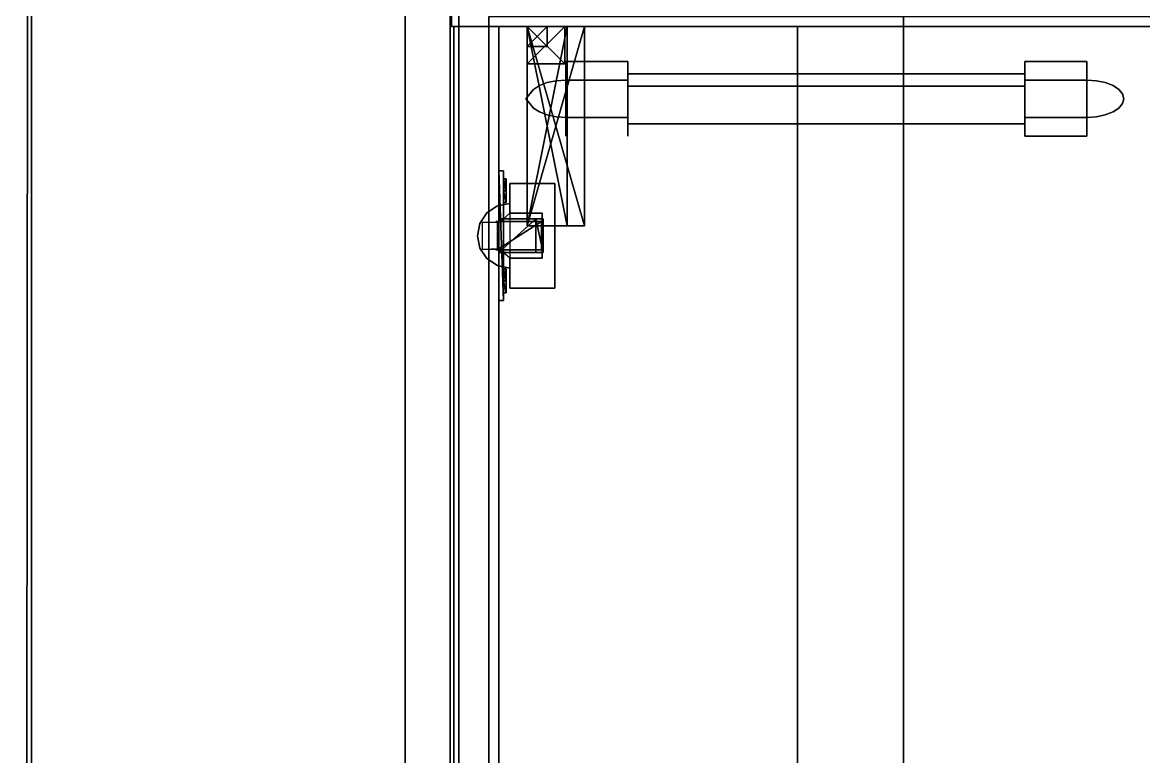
# Model space of a CAD drawing. Extents: x 0 to 7800, y -5130 to 1.
# Drawn here: x 0 to 450.1, y -3252.2 to -2957.3 of the extents above; entities that cross this region are included whole.
import ezdxf

# ---------------------------------------------------------------- set-up
doc = ezdxf.new("R2010")
doc.units = 0
for name, color, linetype in [('LAYER0', 7, 'CONTINUOUS'), ('LAYER780', 7, 'CONTINUOUS'), ('LAYER814', 253, 'CONTINUOUS'), ('LAYER877', 253, 'CONTINUOUS'), ('LAYER879', 7, 'CONTINUOUS'), ('LAYER888', 2, 'CONTINUOUS'), ('LAYER889', 7, 'CONTINUOUS'), ('LAYER890', 253, 'CONTINUOUS'), ('LAYER891', 253, 'CONTINUOUS'), ('LAYER892', 253, 'CONTINUOUS'), ('LAYER893', 253, 'CONTINUOUS'), ('LAYER894', 253, 'CONTINUOUS'), ('LAYER895', 253, 'CONTINUOUS'), ('LAYER897', 7, 'CONTINUOUS'), ('LAYER898', 7, 'CONTINUOUS'), ('LAYER899', 7, 'CONTINUOUS'), ('LAYER900', 28, 'CONTINUOUS'), ('LAYER901', 253, 'CONTINUOUS'), ('LAYER904', 253, 'CONTINUOUS'), ('LAYER905', 254, 'CONTINUOUS'), ('LAYER908', 2, 'CONTINUOUS')]:
    doc.layers.add(name, color=color, linetype=linetype)

msp = doc.modelspace()

# ---------------------------------------------------------------- linework, layer by layer
at = {"layer": 'LAYER0'}
for points, invisible_edges in [([(3.6928, -1555.002, -5), (1412.693, -4773.002, -5), (0.0028, -4773.002, -5), (3.6928, -1555.002, -5)], 1), ([(3.6928, -1555.002), (0.0028, -4773.002, -5), (0.0028, -4773.002), (3.6928, -1555.002)], 1), ([(0.0028, -4773.002, -5), (3.6928, -1555.002), (3.6928, -1555.002, -5), (0.0028, -4773.002, -5)], 1), ([(1412.693, -4773.002), (3.6928, -1555.002), (0.0028, -4773.002), (1412.693, -4773.002)], 1), ([(1412.693, -4773.002, -5), (3.6928, -1555.002, -5), (1025.693, -1555.002, -5), (1412.693, -4773.002, -5)], 5), ([(3.6928, -1555.002), (1412.693, -4773.002), (1025.693, -1555.002), (3.6928, -1555.002)], 3)]:
    msp.add_3dface(points, dxfattribs=dict(at, invisible_edges=invisible_edges))
at = {"layer": 'LAYER780'}
for points, invisible_edges in [([(153.6928, -2660.002), (3.6928, -4773.002), (3.6928, -2660.002), (153.6928, -2660.002)], 1), ([(3.6928, -4773.002), (153.6928, -2660.002), (153.6928, -4623.002), (3.6928, -4773.002)], 5), ([(3.6928, -2660.002, 2657), (3.6928, -4773.002), (3.6928, -4773.002, 2657), (3.6928, -2660.002, 2657)], 1), ([(3.6928, -4773.002), (3.6928, -2660.002, 2657), (3.6928, -2660.002), (3.6928, -4773.002)], 1), ([(3.6928, -4773.002, 2657), (153.6928, -4623.002, 2657), (3.6928, -2660.002, 2657), (3.6928, -4773.002, 2657)], 3), ([(153.6928, -2660.002, 2657), (3.6928, -2660.002, 2657), (153.6928, -4623.002, 2657), (153.6928, -2660.002, 2657)], 2), ([(153.6928, -2660.002), (153.6928, -4623.002, 2657), (153.6928, -4623.002), (153.6928, -2660.002)], 1), ([(153.6928, -4623.002, 2657), (153.6928, -2660.002), (153.6928, -2660.002, 2657), (153.6928, -4623.002, 2657)], 1)]:
    msp.add_3dface(points, dxfattribs=dict(at, invisible_edges=invisible_edges))
at = {"layer": 'LAYER814', "invisible_edges": 1}
for points in [[(153.6948, -2923, 450), (153.6948, -4173), (153.6948, -4173, 450), (153.6948, -2923, 450)], [(153.6948, -4173), (153.6948, -2923, 450), (153.6948, -2923), (153.6948, -4173)], [(171.6948, -2923), (153.6948, -4173), (153.6948, -2923), (171.6948, -2923)], [(153.6948, -4173), (171.6948, -2923), (171.6948, -4173), (153.6948, -4173)], [(171.6948, -4173, 450), (153.6948, -2923, 450), (153.6948, -4173, 450), (171.6948, -4173, 450)], [(153.6948, -2923, 450), (171.6948, -4173, 450), (171.6948, -2923, 450), (153.6948, -2923, 450)], [(171.6948, -2923), (171.6948, -4173, 450), (171.6948, -4173), (171.6948, -2923)], [(171.6948, -4173, 450), (171.6948, -2923), (171.6948, -2923, 450), (171.6948, -4173, 450)]]:
    msp.add_3dface(points, dxfattribs=at)
at = {"layer": 'LAYER877', "invisible_edges": 1}
for points in [[(153.6948, -2923, 850), (153.6948, -4605, 450), (153.6948, -4605, 850), (153.6948, -2923, 850)], [(153.6948, -4605, 450), (153.6948, -2923, 850), (153.6948, -2923, 450), (153.6948, -4605, 450)], [(171.6948, -2923, 450), (153.6948, -4605, 450), (153.6948, -2923, 450), (171.6948, -2923, 450)], [(153.6948, -4605, 450), (171.6948, -2923, 450), (171.6948, -4605, 450), (153.6948, -4605, 450)], [(171.6948, -4605, 850), (153.6948, -2923, 850), (153.6948, -4605, 850), (171.6948, -4605, 850)], [(153.6948, -2923, 850), (171.6948, -4605, 850), (171.6948, -2923, 850), (153.6948, -2923, 850)], [(171.6948, -2923, 450), (171.6948, -4605, 850), (171.6948, -4605, 450), (171.6948, -2923, 450)], [(171.6948, -4605, 850), (171.6948, -2923, 450), (171.6948, -2923, 850), (171.6948, -4605, 850)]]:
    msp.add_3dface(points, dxfattribs=at)
at = {"layer": 'LAYER879', "invisible_edges": 1}
for points in [[(585.1948, -2941, 432), (172.1948, -2959, 432), (585.1948, -2959, 432), (585.1948, -2941, 432)], [(172.1948, -2959, 432), (585.1948, -2941, 432), (172.1948, -2941, 432), (172.1948, -2959, 432)], [(172.1948, -2941), (172.1948, -2959, 432), (172.1948, -2941, 432), (172.1948, -2941)], [(172.1948, -2959, 432), (172.1948, -2941), (172.1948, -2959), (172.1948, -2959, 432)], [(172.1948, -2941), (585.1948, -2959), (172.1948, -2959), (172.1948, -2941)], [(585.1948, -2959), (172.1948, -2941), (585.1948, -2941), (585.1948, -2959)], [(585.1948, -2959), (172.1948, -2959, 432), (172.1948, -2959), (585.1948, -2959)], [(172.1948, -2959, 432), (585.1948, -2959), (585.1948, -2959, 432), (172.1948, -2959, 432)]]:
    msp.add_3dface(points, dxfattribs=at)
at = {"layer": 'LAYER888'}
for points in [[(202.6948, -2959, 30), (202.6948, -3039, 25), (202.6948, -3039, 30), (202.6948, -2959, 30)], [(202.6948, -2959, 25), (202.6948, -3039, 25), (202.6948, -2959, 30), (202.6948, -2959, 25)], [(225.6948, -2959, 30), (202.6948, -2959, 25), (202.6948, -2959, 30), (225.6948, -2959, 30)], [(225.6948, -2959, 25), (202.6948, -2959, 25), (225.6948, -2959, 30), (225.6948, -2959, 25)], [(225.6948, -3039, 30), (202.6948, -2959, 30), (202.6948, -3039, 30), (225.6948, -3039, 30)], [(225.6948, -2959, 30), (202.6948, -2959, 30), (225.6948, -3039, 30), (225.6948, -2959, 30)], [(202.6948, -3039, 25), (225.6948, -2959, 25), (225.6948, -3039, 25), (202.6948, -3039, 25)], [(202.6948, -2959, 25), (225.6948, -2959, 25), (202.6948, -3039, 25), (202.6948, -2959, 25)], [(225.6948, -3039, 25), (225.6948, -2959, 30), (225.6948, -3039, 30), (225.6948, -3039, 25)], [(225.6948, -2959, 25), (225.6948, -2959, 30), (225.6948, -3039, 25), (225.6948, -2959, 25)], [(202.6948, -3039, 30), (225.6948, -3039, 25), (225.6948, -3039, 30), (202.6948, -3039, 30)], [(202.6948, -3039, 25), (225.6948, -3039, 25), (202.6948, -3039, 30), (202.6948, -3039, 25)]]:
    msp.add_3dface(points, dxfattribs=at)
at = {"layer": 'LAYER889', "invisible_edges": 1}
for points in [[(202.6948, -2959, 30), (225.6948, -3039, 30), (225.6948, -2959, 30), (202.6948, -2959, 30)], [(225.6948, -3039, 30), (202.6948, -2959, 30), (202.6948, -3039, 30), (225.6948, -3039, 30)], [(202.6948, -2959, 30), (202.6948, -3039, 25), (202.6948, -3039, 30), (202.6948, -2959, 30)], [(202.6948, -3039, 25), (202.6948, -2959, 30), (202.6948, -2959, 25), (202.6948, -3039, 25)], [(225.6948, -2959, 25), (202.6948, -2959, 30), (225.6948, -2959, 30), (225.6948, -2959, 25)], [(202.6948, -2959, 30), (225.6948, -2959, 25), (202.6948, -2959, 25), (202.6948, -2959, 30)], [(202.6948, -3039, 25), (225.6948, -2959, 25), (225.6948, -3039, 25), (202.6948, -3039, 25)], [(225.6948, -2959, 25), (202.6948, -3039, 25), (202.6948, -2959, 25), (225.6948, -2959, 25)], [(225.6948, -2959, 25), (225.6948, -3039, 30), (225.6948, -3039, 25), (225.6948, -2959, 25)], [(225.6948, -3039, 30), (225.6948, -2959, 25), (225.6948, -2959, 30), (225.6948, -3039, 30)], [(202.6948, -3039, 25), (225.6948, -3039, 30), (202.6948, -3039, 30), (202.6948, -3039, 25)], [(225.6948, -3039, 30), (202.6948, -3039, 25), (225.6948, -3039, 25), (225.6948, -3039, 30)]]:
    msp.add_3dface(points, dxfattribs=at)
at = {"layer": 'LAYER890'}
for points in [[(202.6948, -2959, 30), (202.6948, -2974, 15), (202.6948, -2974, 30), (202.6948, -2959, 30)], [(202.6948, -2959, 15), (202.6948, -2974, 15), (202.6948, -2959, 30), (202.6948, -2959, 15)], [(217.6948, -2959, 30), (202.6948, -2959, 15), (202.6948, -2959, 30), (217.6948, -2959, 30)], [(217.6948, -2959, 15), (202.6948, -2959, 15), (217.6948, -2959, 30), (217.6948, -2959, 15)], [(217.6948, -2974, 30), (202.6948, -2959, 30), (202.6948, -2974, 30), (217.6948, -2974, 30)], [(217.6948, -2959, 30), (202.6948, -2959, 30), (217.6948, -2974, 30), (217.6948, -2959, 30)], [(202.6948, -2974, 15), (217.6948, -2959, 15), (217.6948, -2974, 15), (202.6948, -2974, 15)], [(202.6948, -2959, 15), (217.6948, -2959, 15), (202.6948, -2974, 15), (202.6948, -2959, 15)], [(217.6948, -2974, 15), (217.6948, -2959, 30), (217.6948, -2974, 30), (217.6948, -2974, 15)], [(217.6948, -2959, 15), (217.6948, -2959, 30), (217.6948, -2974, 15), (217.6948, -2959, 15)], [(202.6948, -2974, 30), (217.6948, -2974, 15), (217.6948, -2974, 30), (202.6948, -2974, 30)], [(202.6948, -2974, 15), (217.6948, -2974, 15), (202.6948, -2974, 30), (202.6948, -2974, 15)]]:
    msp.add_3dface(points, dxfattribs=at)
at = {"layer": 'LAYER891'}
for points in [[(202.6948, -2959, 30), (202.6948, -2974, 15), (202.6948, -2974, 30), (202.6948, -2959, 30)], [(202.6948, -2959, 15), (202.6948, -2974, 15), (202.6948, -2959, 30), (202.6948, -2959, 15)], [(217.6948, -2959, 30), (202.6948, -2959, 15), (202.6948, -2959, 30), (217.6948, -2959, 30)], [(217.6948, -2959, 15), (202.6948, -2959, 15), (217.6948, -2959, 30), (217.6948, -2959, 15)], [(217.6948, -2974, 30), (202.6948, -2959, 30), (202.6948, -2974, 30), (217.6948, -2974, 30)], [(217.6948, -2959, 30), (202.6948, -2959, 30), (217.6948, -2974, 30), (217.6948, -2959, 30)], [(202.6948, -2974, 15), (217.6948, -2959, 15), (217.6948, -2974, 15), (202.6948, -2974, 15)], [(202.6948, -2959, 15), (217.6948, -2959, 15), (202.6948, -2974, 15), (202.6948, -2959, 15)], [(217.6948, -2974, 15), (217.6948, -2959, 30), (217.6948, -2974, 30), (217.6948, -2974, 15)], [(217.6948, -2959, 15), (217.6948, -2959, 30), (217.6948, -2974, 15), (217.6948, -2959, 15)], [(202.6948, -2974, 30), (217.6948, -2974, 15), (217.6948, -2974, 30), (202.6948, -2974, 30)], [(202.6948, -2974, 15), (217.6948, -2974, 15), (202.6948, -2974, 30), (202.6948, -2974, 15)]]:
    msp.add_3dface(points, dxfattribs=at)
at = {"layer": 'LAYER892'}
for points in [[(202.6948, -2959, 30), (202.6948, -2974, 15), (202.6948, -2974, 30), (202.6948, -2959, 30)], [(202.6948, -2959, 15), (202.6948, -2974, 15), (202.6948, -2959, 30), (202.6948, -2959, 15)], [(217.6948, -2959, 30), (202.6948, -2959, 15), (202.6948, -2959, 30), (217.6948, -2959, 30)], [(217.6948, -2959, 15), (202.6948, -2959, 15), (217.6948, -2959, 30), (217.6948, -2959, 15)], [(217.6948, -2974, 30), (202.6948, -2959, 30), (202.6948, -2974, 30), (217.6948, -2974, 30)], [(217.6948, -2959, 30), (202.6948, -2959, 30), (217.6948, -2974, 30), (217.6948, -2959, 30)], [(202.6948, -2974, 15), (217.6948, -2959, 15), (217.6948, -2974, 15), (202.6948, -2974, 15)], [(202.6948, -2959, 15), (217.6948, -2959, 15), (202.6948, -2974, 15), (202.6948, -2959, 15)], [(217.6948, -2974, 15), (217.6948, -2959, 30), (217.6948, -2974, 30), (217.6948, -2974, 15)], [(217.6948, -2959, 15), (217.6948, -2959, 30), (217.6948, -2974, 15), (217.6948, -2959, 15)], [(202.6948, -2974, 30), (217.6948, -2974, 15), (217.6948, -2974, 30), (202.6948, -2974, 30)], [(202.6948, -2974, 15), (217.6948, -2974, 15), (202.6948, -2974, 30), (202.6948, -2974, 15)]]:
    msp.add_3dface(points, dxfattribs=at)
at = {"layer": 'LAYER893'}
for points in [[(202.6948, -2959, 30), (202.6948, -2974, 15), (202.6948, -2974, 30), (202.6948, -2959, 30)], [(202.6948, -2959, 15), (202.6948, -2974, 15), (202.6948, -2959, 30), (202.6948, -2959, 15)], [(217.6948, -2959, 30), (202.6948, -2959, 15), (202.6948, -2959, 30), (217.6948, -2959, 30)], [(217.6948, -2959, 15), (202.6948, -2959, 15), (217.6948, -2959, 30), (217.6948, -2959, 15)], [(217.6948, -2974, 30), (202.6948, -2959, 30), (202.6948, -2974, 30), (217.6948, -2974, 30)], [(217.6948, -2959, 30), (202.6948, -2959, 30), (217.6948, -2974, 30), (217.6948, -2959, 30)], [(202.6948, -2974, 15), (217.6948, -2959, 15), (217.6948, -2974, 15), (202.6948, -2974, 15)], [(202.6948, -2959, 15), (217.6948, -2959, 15), (202.6948, -2974, 15), (202.6948, -2959, 15)], [(217.6948, -2974, 15), (217.6948, -2959, 30), (217.6948, -2974, 30), (217.6948, -2974, 15)], [(217.6948, -2959, 15), (217.6948, -2959, 30), (217.6948, -2974, 15), (217.6948, -2959, 15)], [(202.6948, -2974, 30), (217.6948, -2974, 15), (217.6948, -2974, 30), (202.6948, -2974, 30)], [(202.6948, -2974, 15), (217.6948, -2974, 15), (202.6948, -2974, 30), (202.6948, -2974, 15)]]:
    msp.add_3dface(points, dxfattribs=at)
at = {"layer": 'LAYER894'}
for points in [[(202.6948, -2959, 30), (202.6948, -2967, -10), (202.6948, -2967, 30), (202.6948, -2959, 30)], [(202.6948, -2959, -10), (202.6948, -2967, -10), (202.6948, -2959, 30), (202.6948, -2959, -10)], [(210.6948, -2959, 30), (202.6948, -2959, -10), (202.6948, -2959, 30), (210.6948, -2959, 30)], [(210.6948, -2959, -10), (202.6948, -2959, -10), (210.6948, -2959, 30), (210.6948, -2959, -10)], [(210.6948, -2967, 30), (202.6948, -2959, 30), (202.6948, -2967, 30), (210.6948, -2967, 30)], [(210.6948, -2959, 30), (202.6948, -2959, 30), (210.6948, -2967, 30), (210.6948, -2959, 30)], [(202.6948, -2967, -10), (210.6948, -2959, -10), (210.6948, -2967, -10), (202.6948, -2967, -10)], [(202.6948, -2959, -10), (210.6948, -2959, -10), (202.6948, -2967, -10), (202.6948, -2959, -10)], [(210.6948, -2967, -10), (210.6948, -2959, 30), (210.6948, -2967, 30), (210.6948, -2967, -10)], [(210.6948, -2959, -10), (210.6948, -2959, 30), (210.6948, -2967, -10), (210.6948, -2959, -10)], [(202.6948, -2967, 30), (210.6948, -2967, -10), (210.6948, -2967, 30), (202.6948, -2967, 30)], [(202.6948, -2967, -10), (210.6948, -2967, -10), (202.6948, -2967, 30), (202.6948, -2967, -10)]]:
    msp.add_3dface(points, dxfattribs=at)
at = {"layer": 'LAYER895'}
for points in [[(202.6948, -2959, 30), (202.6948, -3039, 25), (202.6948, -3039, 30), (202.6948, -2959, 30)], [(202.6948, -2959, 25), (202.6948, -3039, 25), (202.6948, -2959, 30), (202.6948, -2959, 25)], [(218.6948, -2959, 30), (202.6948, -2959, 25), (202.6948, -2959, 30), (218.6948, -2959, 30)], [(218.6948, -2959, 25), (202.6948, -2959, 25), (218.6948, -2959, 30), (218.6948, -2959, 25)], [(218.6948, -3039, 30), (202.6948, -2959, 30), (202.6948, -3039, 30), (218.6948, -3039, 30)], [(218.6948, -2959, 30), (202.6948, -2959, 30), (218.6948, -3039, 30), (218.6948, -2959, 30)], [(202.6948, -3039, 25), (218.6948, -2959, 25), (218.6948, -3039, 25), (202.6948, -3039, 25)], [(202.6948, -2959, 25), (218.6948, -2959, 25), (202.6948, -3039, 25), (202.6948, -2959, 25)], [(218.6948, -3039, 25), (218.6948, -2959, 30), (218.6948, -3039, 30), (218.6948, -3039, 25)], [(218.6948, -2959, 25), (218.6948, -2959, 30), (218.6948, -3039, 25), (218.6948, -2959, 25)], [(202.6948, -3039, 30), (218.6948, -3039, 25), (218.6948, -3039, 30), (202.6948, -3039, 30)], [(202.6948, -3039, 25), (218.6948, -3039, 25), (202.6948, -3039, 30), (202.6948, -3039, 25)]]:
    msp.add_3dface(points, dxfattribs=at)
at = {"layer": 'LAYER897', "invisible_edges": 1}
for points in [[(173.1948, -3530), (173.1948, -2959, 432), (173.1948, -2959), (173.1948, -3530)], [(173.1948, -2959, 432), (173.1948, -3530), (173.1948, -3530, 432), (173.1948, -2959, 432)], [(191.1948, -3530, 432), (173.1948, -2959, 432), (173.1948, -3530, 432), (191.1948, -3530, 432)], [(173.1948, -2959, 432), (191.1948, -3530, 432), (191.1948, -2959, 432), (173.1948, -2959, 432)], [(191.1948, -2959), (173.1948, -2959, 432), (191.1948, -2959, 432), (191.1948, -2959)], [(173.1948, -2959, 432), (191.1948, -2959), (173.1948, -2959), (173.1948, -2959, 432)], [(191.1948, -2959), (173.1948, -3530), (173.1948, -2959), (191.1948, -2959)], [(173.1948, -3530), (191.1948, -2959), (191.1948, -3530), (173.1948, -3530)], [(191.1948, -3530, 432), (191.1948, -2959), (191.1948, -2959, 432), (191.1948, -3530, 432)], [(191.1948, -2959), (191.1948, -3530, 432), (191.1948, -3530), (191.1948, -2959)]]:
    msp.add_3dface(points, dxfattribs=at)
at = {"layer": 'LAYER898', "invisible_edges": 1}
for points in [[(187.1948, -3534, 24.3), (570.1948, -2955, 24.3), (187.1948, -2955, 24.3), (187.1948, -3534, 24.3)], [(570.1948, -2955, 24.3), (187.1948, -3534, 24.3), (570.1948, -3534, 24.3), (570.1948, -2955, 24.3)], [(187.1948, -2955, 18.3), (187.1948, -3534, 24.3), (187.1948, -2955, 24.3), (187.1948, -2955, 18.3)], [(187.1948, -3534, 24.3), (187.1948, -2955, 18.3), (187.1948, -3534, 18.3), (187.1948, -3534, 24.3)], [(570.1948, -3534, 18.3), (187.1948, -2955, 18.3), (570.1948, -2955, 18.3), (570.1948, -3534, 18.3)], [(187.1948, -2955, 18.3), (570.1948, -3534, 18.3), (187.1948, -3534, 18.3), (187.1948, -2955, 18.3)]]:
    msp.add_3dface(points, dxfattribs=at)
at = {"layer": 'LAYER899', "invisible_edges": 1}
for points in [[(191.1948, -2959), (311.1948, -3530), (191.1948, -3530), (191.1948, -2959)], [(311.1948, -3530), (191.1948, -2959), (311.1948, -2959), (311.1948, -3530)], [(191.1948, -2959), (311.1948, -2959, 18), (311.1948, -2959), (191.1948, -2959)], [(311.1948, -2959, 18), (191.1948, -2959), (191.1948, -2959, 18), (311.1948, -2959, 18)], [(191.1948, -3530, 18), (191.1948, -2959), (191.1948, -3530), (191.1948, -3530, 18)], [(191.1948, -2959), (191.1948, -3530, 18), (191.1948, -2959, 18), (191.1948, -2959)], [(311.1948, -2959, 18), (191.1948, -3530, 18), (311.1948, -3530, 18), (311.1948, -2959, 18)], [(191.1948, -3530, 18), (311.1948, -2959, 18), (191.1948, -2959, 18), (191.1948, -3530, 18)], [(311.1948, -2959, 18), (311.1948, -3530), (311.1948, -2959), (311.1948, -2959, 18)], [(311.1948, -3530), (311.1948, -2959, 18), (311.1948, -3530, 18), (311.1948, -3530)]]:
    msp.add_3dface(points, dxfattribs=at)
at = {"layer": 'LAYER900'}
for points in [[(195.6948, -3034, 432), (195.6948, -3022, 432), (195.6948, -3034, 432)], [(213.6948, -3022, 431), (195.6948, -3022, 431), (195.6948, -3022, 431), (213.6948, -3022, 431)], [(195.6948, -3034, 431), (195.6948, -3034, 432), (195.6948, -3022, 432), (195.6948, -3022, 431)], [(195.6948, -3022, 431), (195.6948, -3022, 432), (213.6948, -3022, 432), (213.6948, -3022, 431)], [(213.6948, -3022, 432), (195.6948, -3022, 432), (195.6948, -3064, 432), (213.6948, -3064, 432)], [(213.6948, -3022, 432), (213.6948, -3064, 432), (213.6948, -3064, 431), (213.6948, -3022, 431)], [(208.6948, -3034, 431), (208.6948, -3034, 432), (195.6948, -3034, 432), (195.6948, -3034, 431)], [(208.6948, -3034, 432), (208.6948, -3052, 432), (208.6948, -3034, 432)], [(208.6948, -3034, 431), (208.6948, -3034, 432), (208.6948, -3052, 432), (208.6948, -3052, 431)], [(195.6948, -3052, 432), (195.6948, -3064, 432), (195.6948, -3052, 432)], [(208.6948, -3052, 431), (208.6948, -3052, 432), (195.6948, -3052, 432), (195.6948, -3052, 431)], [(195.6948, -3052, 431), (195.6948, -3052, 432), (195.6948, -3064, 432), (195.6948, -3064, 431)], [(213.6948, -3064, 431), (195.6948, -3064, 431), (195.6948, -3064, 431), (213.6948, -3064, 431)], [(195.6948, -3064, 431), (195.6948, -3064, 432), (213.6948, -3064, 432), (213.6948, -3064, 431)], [(213.6948, -3064, 431), (213.6948, -3064, 432), (213.6948, -3064, 431)]]:
    msp.add_3dface(points, dxfattribs=at)
for points, invisible_edges in [([(213.6948, -3022, 431), (208.6948, -3034, 431), (195.6948, -3034, 431), (195.6948, -3022, 431)], 1), ([(213.6948, -3064, 431), (213.6948, -3022, 431), (208.6948, -3034, 431), (208.6948, -3052, 431)], 10), ([(190.7199, -3030.99, 431.75), (186.5024, -3033.808, 431.75), (188.1948, -3037.5, 431.75), (191.6948, -3037.5, 431.75)], 10), ([(195.6948, -3030, 431.75), (190.7199, -3030.99, 431.75), (191.6948, -3037.5, 431.75), (195.6948, -3034, 431.75)], 2), ([(183.6844, -3038.025, 431.75), (182.6948, -3043, 431.75), (184.6948, -3043, 431.75), (184.6948, -3037.5, 431.75)], 10), ([(186.5024, -3033.808, 431.75), (183.6844, -3038.025, 431.75), (184.6948, -3037.5, 431.75), (188.1948, -3037.5, 431.75)], 10), ([(184.6948, -3048.5, 431.5), (184.6948, -3037.5, 431.5), (191.6948, -3037.5, 431.5), (191.4853, -3048.317, 431.5)], 4), ([(191.4853, -3048.317, 431.5), (191.6948, -3037.5, 431.5), (195.6948, -3034, 431.5), (195.6948, -3052, 431.5)], 5), ([(195.6948, -3052, 431.5), (195.6948, -3034, 431.5), (208.6948, -3034, 431.5), (208.6948, -3052, 431.5)], 1), ([(182.6948, -3043, 431.75), (183.6844, -3047.975, 431.75), (184.6948, -3048.5, 431.75), (184.6948, -3043, 431.75)], 10), ([(183.6844, -3047.975, 431.75), (186.5024, -3052.192, 431.75), (188.1948, -3048.5, 431.75), (184.6948, -3048.5, 431.75)], 10), ([(186.5024, -3052.192, 431.75), (190.7199, -3055.01, 431.75), (191.6948, -3048.5, 431.75), (188.1948, -3048.5, 431.75)], 10), ([(190.7199, -3055.01, 431.75), (195.6948, -3056, 431.75), (195.6948, -3052, 431.75), (191.6948, -3048.5, 431.75)], 8), ([(213.6948, -3064, 431), (208.6948, -3052, 431), (195.6948, -3052, 431), (195.6948, -3064, 431)], 1)]:
    msp.add_3dface(points, dxfattribs=dict(at, invisible_edges=invisible_edges))
at = {"layer": 'LAYER901'}
for points in [[(193.1843, -3069, 387.5), (191.1948, -3069, 387.5), (191.1948, -3017, 387.5), (193.1843, -3069, 387.5)], [(193.1843, -3069, 387.5), (191.1948, -3017, 387.5), (193.1843, -3017, 387.5), (193.1843, -3069, 387.5)], [(193.1843, -3017, 387.5), (191.1948, -3017, 387.5), (191.1948, -3017, 402.5), (193.1843, -3017, 387.5)], [(193.1843, -3017, 387.5), (191.1948, -3017, 402.5), (193.1843, -3017, 402.5), (193.1843, -3017, 387.5)], [(191.1948, -3017, 402.5), (191.1948, -3069, 402.5), (193.1843, -3069, 402.5), (191.1948, -3017, 402.5)], [(191.1948, -3017, 402.5), (193.1843, -3069, 402.5), (193.1843, -3017, 402.5), (191.1948, -3017, 402.5)], [(193.1843, -3017, 402.5), (193.1843, -3069, 402.5), (193.1843, -3069, 387.5), (193.1843, -3017, 402.5)], [(193.1843, -3017, 402.5), (193.1843, -3069, 387.5), (193.1843, -3017, 387.5), (193.1843, -3017, 402.5)], [(194.1791, -3024.913, 399.2426), (194.1791, -3020.117, 395), (193.1843, -3024.913, 399.2426), (194.1791, -3024.913, 399.2426)], [(193.1843, -3024.913, 399.2426), (194.1791, -3020.117, 395), (193.1843, -3020.117, 395), (193.1843, -3024.913, 399.2426)], [(194.1791, -3020.117, 395), (194.1791, -3024.913, 390.7574), (193.1843, -3020.117, 395), (194.1791, -3020.117, 395)], [(193.1843, -3020.117, 395), (194.1791, -3024.913, 390.7574), (193.1843, -3024.913, 390.7574), (193.1843, -3020.117, 395)], [(193.1843, -3029.709, 395), (193.1843, -3024.913, 390.7574), (193.1843, -3020.117, 395), (193.1843, -3029.709, 395)], [(193.1843, -3029.709, 395), (193.1843, -3020.117, 395), (193.1843, -3024.913, 399.2426), (193.1843, -3029.709, 395)], [(194.1791, -3024.913, 399.2426), (194.1791, -3024.913, 390.7574), (194.1791, -3020.117, 395), (194.1791, -3024.913, 399.2426)], [(194.1791, -3024.913, 390.7574), (194.1791, -3029.709, 395), (193.1843, -3024.913, 390.7574), (194.1791, -3024.913, 390.7574)], [(193.1843, -3024.913, 390.7574), (194.1791, -3029.709, 395), (193.1843, -3029.709, 395), (193.1843, -3024.913, 390.7574)], [(193.1843, -3029.709, 395), (194.1791, -3029.709, 395), (193.1843, -3024.913, 399.2426), (193.1843, -3029.709, 395)], [(193.1843, -3024.913, 399.2426), (194.1791, -3029.709, 395), (194.1791, -3024.913, 399.2426), (193.1843, -3024.913, 399.2426)], [(194.1791, -3029.709, 395), (194.1791, -3024.913, 390.7574), (194.1791, -3024.913, 399.2426), (194.1791, -3029.709, 395)], [(190.113, -3037.348, 443.9226), (190.6041, -3037.348, 444.5), (206.8867, -3037.348, 436.0754), (190.113, -3037.348, 443.9226)], [(206.8867, -3037.348, 436.0754), (190.6041, -3037.348, 444.5), (208.3768, -3037.348, 438.4556), (206.8867, -3037.348, 436.0754)], [(190.6041, -3037.348, 444.5), (190.6041, -3048.652, 444.5), (208.3768, -3037.348, 438.4556), (190.6041, -3037.348, 444.5)], [(208.3768, -3037.348, 438.4556), (190.6041, -3048.652, 444.5), (208.3768, -3048.652, 438.4556), (208.3768, -3037.348, 438.4556)], [(191.1948, -3036.217, 419.5), (206.1163, -3036.217, 419.5), (191.1948, -3036.217, 367.5), (191.1948, -3036.217, 419.5)], [(191.1948, -3036.217, 367.5), (206.1163, -3036.217, 419.5), (206.1163, -3036.217, 367.5), (191.1948, -3036.217, 367.5)], [(191.1948, -3036.217, 367.5), (206.1163, -3036.217, 367.5), (191.1948, -3049.783, 367.5), (191.1948, -3036.217, 367.5)], [(191.1948, -3049.783, 367.5), (206.1163, -3036.217, 367.5), (206.1163, -3049.783, 367.5), (191.1948, -3049.783, 367.5)], [(202.1372, -3036.217, 438.8654), (209.1006, -3036.217, 438.8654), (199.1529, -3036.217, 419.5), (202.1372, -3036.217, 438.8654)], [(199.1529, -3036.217, 419.5), (209.1006, -3036.217, 438.8654), (206.1163, -3036.217, 419.5), (199.1529, -3036.217, 419.5)], [(206.1163, -3036.217, 419.5), (206.1163, -3049.783, 419.5), (206.1163, -3036.217, 367.5), (206.1163, -3036.217, 419.5)], [(206.1163, -3036.217, 367.5), (206.1163, -3049.783, 419.5), (206.1163, -3049.783, 367.5), (206.1163, -3036.217, 367.5)], [(209.1006, -3036.217, 438.8654), (209.1006, -3049.783, 438.8654), (206.1163, -3036.217, 419.5), (209.1006, -3036.217, 438.8654)], [(206.1163, -3036.217, 419.5), (209.1006, -3049.783, 438.8654), (206.1163, -3049.783, 419.5), (206.1163, -3036.217, 419.5)], [(206.8867, -3048.652, 436.0754), (208.3768, -3048.652, 438.4556), (190.113, -3048.652, 443.9226), (206.8867, -3048.652, 436.0754)], [(190.113, -3048.652, 443.9226), (208.3768, -3048.652, 438.4556), (190.6041, -3048.652, 444.5), (190.113, -3048.652, 443.9226)], [(191.1948, -3049.783, 367.5), (206.1163, -3049.783, 367.5), (191.1948, -3049.783, 419.5), (191.1948, -3049.783, 367.5)], [(191.1948, -3049.783, 419.5), (206.1163, -3049.783, 367.5), (206.1163, -3049.783, 419.5), (191.1948, -3049.783, 419.5)], [(199.1529, -3049.783, 419.5), (206.1163, -3049.783, 419.5), (202.1372, -3049.783, 438.8654), (199.1529, -3049.783, 419.5)], [(202.1372, -3049.783, 438.8654), (206.1163, -3049.783, 419.5), (209.1006, -3049.783, 438.8654), (202.1372, -3049.783, 438.8654)], [(194.1791, -3061.087, 399.2426), (194.1791, -3056.291, 395), (193.1843, -3061.087, 399.2426), (194.1791, -3061.087, 399.2426)], [(193.1843, -3061.087, 399.2426), (194.1791, -3056.291, 395), (193.1843, -3056.291, 395), (193.1843, -3061.087, 399.2426)], [(194.1791, -3056.291, 395), (194.1791, -3061.087, 390.7574), (193.1843, -3056.291, 395), (194.1791, -3056.291, 395)], [(193.1843, -3056.291, 395), (194.1791, -3061.087, 390.7574), (193.1843, -3061.087, 390.7574), (193.1843, -3056.291, 395)], [(193.1843, -3065.883, 395), (193.1843, -3061.087, 390.7574), (193.1843, -3056.291, 395), (193.1843, -3065.883, 395)], [(193.1843, -3065.883, 395), (193.1843, -3056.291, 395), (193.1843, -3061.087, 399.2426), (193.1843, -3065.883, 395)], [(194.1791, -3061.087, 399.2426), (194.1791, -3061.087, 390.7574), (194.1791, -3056.291, 395), (194.1791, -3061.087, 399.2426)], [(194.1791, -3061.087, 390.7574), (194.1791, -3065.883, 395), (193.1843, -3061.087, 390.7574), (194.1791, -3061.087, 390.7574)], [(193.1843, -3061.087, 390.7574), (194.1791, -3065.883, 395), (193.1843, -3065.883, 395), (193.1843, -3061.087, 390.7574)], [(193.1843, -3065.883, 395), (194.1791, -3065.883, 395), (193.1843, -3061.087, 399.2426), (193.1843, -3065.883, 395)], [(193.1843, -3061.087, 399.2426), (194.1791, -3065.883, 395), (194.1791, -3061.087, 399.2426), (193.1843, -3061.087, 399.2426)], [(194.1791, -3065.883, 395), (194.1791, -3061.087, 390.7574), (194.1791, -3061.087, 399.2426), (194.1791, -3065.883, 395)], [(193.1843, -3069, 402.5), (191.1948, -3069, 402.5), (191.1948, -3069, 387.5), (193.1843, -3069, 402.5)], [(193.1843, -3069, 402.5), (191.1948, -3069, 387.5), (193.1843, -3069, 387.5), (193.1843, -3069, 402.5)]]:
    msp.add_3dface(points, dxfattribs=at)
at = {"layer": 'LAYER904', "invisible_edges": 1}
for points in [[(582.1948, -2943, 432), (175.1948, -3546, 432), (175.1948, -2943, 432), (582.1948, -2943, 432)], [(175.1948, -3546, 432), (582.1948, -2943, 432), (582.1948, -3546, 432), (175.1948, -3546, 432)], [(175.1948, -2943, 450), (175.1948, -3546, 432), (175.1948, -3546, 450), (175.1948, -2943, 450)], [(175.1948, -3546, 432), (175.1948, -2943, 450), (175.1948, -2943, 432), (175.1948, -3546, 432)], [(557.1948, -3546, 450), (175.1948, -2943, 450), (175.1948, -3546, 450), (557.1948, -3546, 450)], [(175.1948, -2943, 450), (557.1948, -3546, 450), (557.1948, -2943, 450), (175.1948, -2943, 450)]]:
    msp.add_3dface(points, dxfattribs=at)
at = {"layer": 'LAYER905'}
for points, invisible_edges in [([(207.57, -2982.697, 406.8144), (210.6637, -2981.505, 404.75), (210.6637, -2975.01, 416), (207.57, -2977.393, 416)], 15), ([(207.57, -2977.393, 416), (210.6637, -2975.01, 416), (210.6637, -2981.505, 427.25), (207.57, -2982.697, 425.1856)], 11), ([(210.6637, -2981.505, 404.75), (214.2664, -2980.756, 403.4523), (214.2664, -2973.511, 416), (210.6637, -2975.01, 416)], 15), ([(210.6637, -2975.01, 416), (214.2664, -2973.511, 416), (214.2664, -2980.756, 428.5477), (210.6637, -2981.505, 427.25)], 11), ([(214.2664, -2980.756, 403.4523), (218.1326, -2980.5, 403.0096), (218.1326, -2973, 416), (214.2664, -2973.511, 416)], 13), ([(214.2664, -2973.511, 416), (218.1326, -2973, 416), (218.1326, -2980.5, 428.9904), (214.2664, -2980.756, 428.5477)], 9), ([(243.0288, -2995.5, 403.0096), (243.0288, -3003, 416), (243.0288, -2973, 416), (243.0288, -2980.5, 403.0096)], 2), ([(243.0288, -3003, 416), (243.0288, -2973, 416), (243.0288, -2980.5, 428.9904), (243.0288, -2995.5, 428.9904)], 1), ([(243.0288, -3003, 416), (243.0288, -2973, 416), (243.0288, -2980.5, 428.9904), (243.0288, -2995.5, 428.9904)], 1), ([(402.3649, -2973, 416), (402.3649, -3003, 416), (402.3649, -2995.5, 428.9904), (402.3649, -2980.5, 428.9904)], 1), ([(431.1274, -2980.756, 428.5477), (427.2612, -2980.5, 428.9904), (427.2612, -2973, 416), (431.1274, -2973.511, 416)], 12), ([(431.1274, -2973.511, 416), (427.2612, -2973, 416), (427.2612, -2980.5, 403.0096), (431.1274, -2980.756, 403.4523)], 13), ([(434.73, -2981.505, 427.25), (431.1274, -2980.756, 428.5477), (431.1274, -2973.511, 416), (434.73, -2975.01, 416)], 14), ([(434.73, -2975.01, 416), (431.1274, -2973.511, 416), (431.1274, -2980.756, 403.4523), (434.73, -2981.505, 404.75)], 15), ([(437.8238, -2982.697, 425.1856), (434.73, -2981.505, 427.25), (434.73, -2975.01, 416), (437.8238, -2977.393, 416)], 14), ([(437.8238, -2977.393, 416), (434.73, -2975.01, 416), (434.73, -2981.505, 404.75), (437.8238, -2982.697, 406.8144)], 15), ([(205.1961, -2984.25, 409.5048), (207.57, -2982.697, 406.8144), (207.57, -2977.393, 416), (205.1961, -2980.5, 416)], 15), ([(205.1961, -2980.5, 416), (207.57, -2977.393, 416), (207.57, -2982.697, 425.1856), (205.1961, -2984.25, 422.4952)], 11), ([(243.0288, -2983, 424.6602), (243.0288, -2978, 416), (402.3649, -2978, 416), (402.3649, -2983, 424.6602)], 8), ([(402.3649, -2993, 407.3398), (402.3649, -2998, 416), (402.3649, -2978, 416), (402.3649, -2983, 407.3398)], 2), ([(402.3649, -2998, 416), (402.3649, -2978, 416), (402.3649, -2983, 424.6602), (402.3649, -2993, 424.6602)], 1), ([(440.1977, -2984.25, 422.4952), (437.8238, -2982.697, 425.1856), (437.8238, -2977.393, 416), (440.1977, -2980.5, 416)], 14), ([(440.1977, -2980.5, 416), (437.8238, -2977.393, 416), (437.8238, -2982.697, 406.8144), (440.1977, -2984.25, 409.5048)], 15), ([(203.7038, -2986.059, 412.6378), (205.1961, -2984.25, 409.5048), (205.1961, -2980.5, 416), (203.7038, -2984.118, 416)], 15), ([(203.7038, -2984.118, 416), (205.1961, -2980.5, 416), (205.1961, -2984.25, 422.4952), (203.7038, -2986.059, 419.3622)], 11), ([(205.1961, -2991.75, 409.5048), (207.57, -2993.303, 406.8144), (207.57, -2982.697, 406.8144), (205.1961, -2984.25, 409.5048)], 14), ([(205.1961, -2984.25, 422.4952), (207.57, -2982.697, 425.1856), (207.57, -2993.303, 425.1856), (205.1961, -2991.75, 422.4952)], 14), ([(207.57, -2993.303, 406.8144), (210.6637, -2994.495, 404.75), (210.6637, -2981.505, 404.75), (207.57, -2982.697, 406.8144)], 14), ([(207.57, -2982.697, 425.1856), (210.6637, -2981.505, 427.25), (210.6637, -2994.495, 427.25), (207.57, -2993.303, 425.1856)], 14), ([(210.6637, -2994.495, 404.75), (214.2664, -2995.244, 403.4523), (214.2664, -2980.756, 403.4523), (210.6637, -2981.505, 404.75)], 14), ([(210.6637, -2981.505, 427.25), (214.2664, -2980.756, 428.5477), (214.2664, -2995.244, 428.5477), (210.6637, -2994.495, 427.25)], 14), ([(214.2664, -2995.244, 403.4523), (218.1326, -2995.5, 403.0096), (218.1326, -2980.5, 403.0096), (214.2664, -2980.756, 403.4523)], 12), ([(214.2664, -2980.756, 428.5477), (218.1326, -2980.5, 428.9904), (218.1326, -2995.5, 428.9904), (214.2664, -2995.244, 428.5477)], 12), ([(243.0288, -2983, 407.3398), (243.0288, -2993, 407.3398), (402.3649, -2993, 407.3398), (402.3649, -2983, 407.3398)], 2), ([(243.0288, -2993, 424.6602), (243.0288, -2983, 424.6602), (402.3649, -2983, 424.6602), (402.3649, -2993, 424.6602)], 10), ([(431.1274, -2995.244, 428.5477), (427.2612, -2995.5, 428.9904), (427.2612, -2980.5, 428.9904), (431.1274, -2980.756, 428.5477)], 9), ([(431.1274, -2980.756, 403.4523), (427.2612, -2980.5, 403.0096), (427.2612, -2995.5, 403.0096), (431.1274, -2995.244, 403.4523)], 9), ([(434.73, -2994.495, 427.25), (431.1274, -2995.244, 428.5477), (431.1274, -2980.756, 428.5477), (434.73, -2981.505, 427.25)], 11), ([(434.73, -2981.505, 404.75), (431.1274, -2980.756, 403.4523), (431.1274, -2995.244, 403.4523), (434.73, -2994.495, 404.75)], 11), ([(437.8238, -2993.303, 425.1856), (434.73, -2994.495, 427.25), (434.73, -2981.505, 427.25), (437.8238, -2982.697, 425.1856)], 11), ([(437.8238, -2982.697, 406.8144), (434.73, -2981.505, 404.75), (434.73, -2994.495, 404.75), (437.8238, -2993.303, 406.8144)], 11), ([(440.1977, -2991.75, 422.4952), (437.8238, -2993.303, 425.1856), (437.8238, -2982.697, 425.1856), (440.1977, -2984.25, 422.4952)], 11), ([(440.1977, -2984.25, 409.5048), (437.8238, -2982.697, 406.8144), (437.8238, -2993.303, 406.8144), (440.1977, -2991.75, 409.5048)], 11), ([(441.6899, -2986.059, 419.3622), (440.1977, -2984.25, 422.4952), (440.1977, -2980.5, 416), (441.6899, -2984.118, 416)], 14), ([(441.6899, -2984.118, 416), (440.1977, -2980.5, 416), (440.1977, -2984.25, 409.5048), (441.6899, -2986.059, 412.6378)], 15), ([(202.0605, -2988, 416), (203.7038, -2986.059, 412.6378), (203.7038, -2984.118, 416), (202.0605, -2988, 416)], 7), ([(202.0605, -2988, 416), (203.7038, -2984.118, 416), (203.7038, -2986.059, 419.3622), (202.0605, -2988, 416)], 3), ([(202.0605, -2988, 416), (203.7038, -2989.941, 412.6378), (203.7038, -2986.059, 412.6378), (202.0605, -2988, 416)], 6), ([(202.0605, -2988, 416), (203.7038, -2986.059, 419.3622), (203.7038, -2989.941, 419.3622), (202.0605, -2988, 416)], 6), ([(202.0605, -2988, 416), (203.7038, -2991.882, 416), (203.7038, -2989.941, 412.6378), (202.0605, -2988, 416)], 3), ([(202.0605, -2988, 416), (203.7038, -2989.941, 419.3622), (203.7038, -2991.882, 416), (202.0605, -2988, 416)], 7), ([(203.7038, -2989.941, 412.6378), (205.1961, -2991.75, 409.5048), (205.1961, -2984.25, 409.5048), (203.7038, -2986.059, 412.6378)], 14), ([(203.7038, -2986.059, 419.3622), (205.1961, -2984.25, 422.4952), (205.1961, -2991.75, 422.4952), (203.7038, -2989.941, 419.3622)], 14), ([(441.6899, -2989.941, 419.3622), (440.1977, -2991.75, 422.4952), (440.1977, -2984.25, 422.4952), (441.6899, -2986.059, 419.3622)], 11), ([(441.6899, -2986.059, 412.6378), (440.1977, -2984.25, 409.5048), (440.1977, -2991.75, 409.5048), (441.6899, -2989.941, 412.6378)], 11), ([(442.1989, -2988, 416), (441.6899, -2986.059, 419.3622), (441.6899, -2984.118, 416), (442.1989, -2988, 416)], 6), ([(442.1989, -2988, 416), (441.6899, -2984.118, 416), (441.6899, -2986.059, 412.6378), (442.1989, -2988, 416)], 7), ([(442.1989, -2988, 416), (441.6899, -2989.941, 419.3622), (441.6899, -2986.059, 419.3622), (442.1989, -2988, 416)], 3), ([(442.1989, -2988, 416), (441.6899, -2986.059, 412.6378), (441.6899, -2989.941, 412.6378), (442.1989, -2988, 416)], 3), ([(442.1989, -2988, 416), (441.6899, -2991.882, 416), (441.6899, -2989.941, 419.3622), (442.1989, -2988, 416)], 7), ([(442.1989, -2988, 416), (441.6899, -2989.941, 412.6378), (441.6899, -2991.882, 416), (442.1989, -2988, 416)], 6), ([(203.7038, -2991.882, 416), (205.1961, -2995.5, 416), (205.1961, -2991.75, 409.5048), (203.7038, -2989.941, 412.6378)], 11), ([(203.7038, -2989.941, 419.3622), (205.1961, -2991.75, 422.4952), (205.1961, -2995.5, 416), (203.7038, -2991.882, 416)], 15), ([(205.1961, -2995.5, 416), (207.57, -2998.607, 416), (207.57, -2993.303, 406.8144), (205.1961, -2991.75, 409.5048)], 11), ([(205.1961, -2991.75, 422.4952), (207.57, -2993.303, 425.1856), (207.57, -2998.607, 416), (205.1961, -2995.5, 416)], 15), ([(243.0288, -2993, 407.3398), (243.0288, -2998, 416), (402.3649, -2998, 416), (402.3649, -2993, 407.3398)], 8), ([(243.0288, -2998, 416), (243.0288, -2993, 424.6602), (402.3649, -2993, 424.6602), (402.3649, -2998, 416)], 2), ([(440.1977, -2995.5, 416), (437.8238, -2998.607, 416), (437.8238, -2993.303, 425.1856), (440.1977, -2991.75, 422.4952)], 15), ([(440.1977, -2991.75, 409.5048), (437.8238, -2993.303, 406.8144), (437.8238, -2998.607, 416), (440.1977, -2995.5, 416)], 14), ([(441.6899, -2991.882, 416), (440.1977, -2995.5, 416), (440.1977, -2991.75, 422.4952), (441.6899, -2989.941, 419.3622)], 15), ([(441.6899, -2989.941, 412.6378), (440.1977, -2991.75, 409.5048), (440.1977, -2995.5, 416), (441.6899, -2991.882, 416)], 14), ([(207.57, -2998.607, 416), (210.6637, -3000.99, 416), (210.6637, -2994.495, 404.75), (207.57, -2993.303, 406.8144)], 11), ([(207.57, -2993.303, 425.1856), (210.6637, -2994.495, 427.25), (210.6637, -3000.99, 416), (207.57, -2998.607, 416)], 15), ([(210.6637, -3000.99, 416), (214.2664, -3002.489, 416), (214.2664, -2995.244, 403.4523), (210.6637, -2994.495, 404.75)], 11), ([(210.6637, -2994.495, 427.25), (214.2664, -2995.244, 428.5477), (214.2664, -3002.489, 416), (210.6637, -3000.99, 416)], 15), ([(214.2664, -3002.489, 416), (218.1326, -3003, 416), (218.1326, -2995.5, 403.0096), (214.2664, -2995.244, 403.4523)], 9), ([(214.2664, -2995.244, 428.5477), (218.1326, -2995.5, 428.9904), (218.1326, -3003, 416), (214.2664, -3002.489, 416)], 13), ([(243.0288, -3003, 416), (243.0288, -2995.5, 428.9904), (218.1326, -2995.5, 428.9904), (218.1326, -3003, 416)], 8), ([(243.0288, -2995.5, 403.0096), (243.0288, -3003, 416), (218.1326, -3003, 416), (218.1326, -2995.5, 403.0096)], 2), ([(431.1274, -3002.489, 416), (427.2612, -3003, 416), (427.2612, -2995.5, 428.9904), (431.1274, -2995.244, 428.5477)], 13), ([(431.1274, -2995.244, 403.4523), (427.2612, -2995.5, 403.0096), (427.2612, -3003, 416), (431.1274, -3002.489, 416)], 12), ([(434.73, -3000.99, 416), (431.1274, -3002.489, 416), (431.1274, -2995.244, 428.5477), (434.73, -2994.495, 427.25)], 15), ([(434.73, -2994.495, 404.75), (431.1274, -2995.244, 403.4523), (431.1274, -3002.489, 416), (434.73, -3000.99, 416)], 14), ([(437.8238, -2998.607, 416), (434.73, -3000.99, 416), (434.73, -2994.495, 427.25), (437.8238, -2993.303, 425.1856)], 15), ([(437.8238, -2993.303, 406.8144), (434.73, -2994.495, 404.75), (434.73, -3000.99, 416), (437.8238, -2998.607, 416)], 14)]:
    msp.add_3dface(points, dxfattribs=dict(at, invisible_edges=invisible_edges))
for points in [[(243.0288, -2980.5, 428.9904), (243.0288, -2973, 416), (218.1326, -2973, 416), (218.1326, -2980.5, 428.9904)], [(243.0288, -2973, 416), (243.0288, -2980.5, 403.0096), (218.1326, -2980.5, 403.0096), (218.1326, -2973, 416)], [(402.3649, -2980.5, 403.0096), (402.3649, -2973, 416), (427.2612, -2973, 416), (427.2612, -2980.5, 403.0096)], [(402.3649, -2973, 416), (402.3649, -2980.5, 428.9904), (427.2612, -2980.5, 428.9904), (427.2612, -2973, 416)], [(243.0288, -2978, 416), (243.0288, -2983, 407.3398), (402.3649, -2983, 407.3398), (402.3649, -2978, 416)], [(243.0288, -2995.5, 428.9904), (243.0288, -2980.5, 428.9904), (218.1326, -2980.5, 428.9904), (218.1326, -2995.5, 428.9904)], [(243.0288, -2980.5, 403.0096), (243.0288, -2995.5, 403.0096), (218.1326, -2995.5, 403.0096), (218.1326, -2980.5, 403.0096)], [(402.3649, -2995.5, 403.0096), (402.3649, -2980.5, 403.0096), (427.2612, -2980.5, 403.0096), (427.2612, -2995.5, 403.0096)], [(402.3649, -2980.5, 428.9904), (402.3649, -2995.5, 428.9904), (427.2612, -2995.5, 428.9904), (427.2612, -2980.5, 428.9904)], [(402.3649, -3003, 416), (402.3649, -2995.5, 403.0096), (427.2612, -2995.5, 403.0096), (427.2612, -3003, 416)], [(402.3649, -2995.5, 428.9904), (402.3649, -3003, 416), (427.2612, -3003, 416), (427.2612, -2995.5, 428.9904)]]:
    msp.add_3dface(points, dxfattribs=at)
at = {"layer": 'LAYER908'}
for points, invisible_edges in [([(153.6947, -2660, 2397), (353.6947, -1905, 2397), (153.6947, -4623, 2397), (153.6947, -2660, 2397)], 3), ([(353.6947, -4623, 2397), (153.6947, -4623, 2397), (353.6947, -1905, 2397), (353.6947, -4623, 2397)], 2), ([(353.6947, -1905, 2656), (153.6947, -2660, 2656), (353.6947, -4623, 2656), (353.6947, -1905, 2656)], 3), ([(353.6947, -1905, 2397), (353.6947, -4623, 2656), (353.6947, -4623, 2397), (353.6947, -1905, 2397)], 1), ([(353.6947, -4623, 2656), (353.6947, -1905, 2397), (353.6947, -1905, 2656), (353.6947, -4623, 2656)], 1), ([(153.6947, -2660, 2656), (153.6947, -4623, 2397), (153.6947, -4623, 2656), (153.6947, -2660, 2656)], 1), ([(153.6947, -4623, 2397), (153.6947, -2660, 2656), (153.6947, -2660, 2397), (153.6947, -4623, 2397)], 1), ([(353.6947, -4623, 2656), (153.6947, -2660, 2656), (153.6947, -4623, 2656), (353.6947, -4623, 2656)], 1)]:
    msp.add_3dface(points, dxfattribs=dict(at, invisible_edges=invisible_edges))

# ---------------------------------------------------------------- meshes
at = {"layer": 'LAYER900'}
mesh = msp.add_polymesh((2, 9), dxfattribs=at)
for k, corner in enumerate([(195.6948, -3030, 431.75), (190.7199, -3030.99, 431.75), (186.5024, -3033.808, 431.75), (183.6844, -3038.025, 431.75), (182.6948, -3043, 431.75), (183.6844, -3047.975, 431.75), (186.5024, -3052.192, 431.75), (190.7199, -3055.01, 431.75), (195.6948, -3056, 431.75), (195.6948, -3030, 432), (190.7199, -3030.99, 432), (186.5024, -3033.808, 432), (183.6844, -3038.025, 432), (182.6948, -3043, 432), (183.6844, -3047.975, 432), (186.5024, -3052.192, 432), (190.7199, -3055.01, 432), (195.6948, -3056, 432)]):
    mesh.set_mesh_vertex(divmod(k, 9), corner)

doc.saveas('drawing.dxf')
